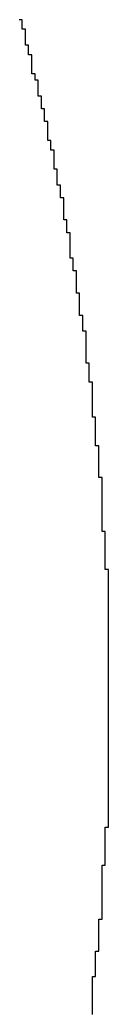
# Model space of a CAD drawing. Header units: millimetres. Extents: x -3.3 to 49.3, y -30.5 to 0.
# Drawn here: x 44.1 to 44.201, y -23.454 to -22.315 of the extents above; entities that cross this region are included whole.
import ezdxf

# ---------------------------------------------------------------- set-up
doc = ezdxf.new("R2010")
doc.units = ezdxf.units.MM
doc.layers.add('TopOverlay', color=2, linetype='Continuous')

msp = doc.modelspace()

# ---------------------------------------------------------------- linework, layer by layer
at = {"layer": 'TopOverlay'}
for p, q in [((44.1022, -22.3147), (44.0985, -22.3147)), ((44.1022, -22.3256), (44.1022, -22.3147)), ((44.1059, -22.3256), (44.1022, -22.3256)), ((44.1059, -22.344), (44.1059, -22.3256)), ((44.1095, -22.344), (44.1059, -22.344)), ((44.1095, -22.3549), (44.1095, -22.344)), ((44.1132, -22.3549), (44.1095, -22.3549)), ((44.1132, -22.3769), (44.1132, -22.3549)), ((44.1169, -22.3769), (44.1132, -22.3769)), ((44.1169, -22.3843), (44.1169, -22.3769)), ((44.1205, -22.3843), (44.1169, -22.3843)), ((44.1205, -22.4026), (44.1205, -22.3843)), ((44.1242, -22.4026), (44.1205, -22.4026)), ((44.1242, -22.4172), (44.1242, -22.4026)), ((44.1278, -22.4172), (44.1242, -22.4172)), ((44.1278, -22.4319), (44.1278, -22.4172)), ((44.1315, -22.4319), (44.1278, -22.4319)), ((44.1315, -22.4538), (44.1315, -22.4319)), ((44.1352, -22.4538), (44.1315, -22.4538)), ((44.1352, -22.4648), (44.1352, -22.4538)), ((44.1388, -22.4648), (44.1352, -22.4648)), ((44.1388, -22.4868), (44.1388, -22.4648)), ((44.1425, -22.4868), (44.1388, -22.4868)), ((44.1425, -22.5051), (44.1425, -22.4868)), ((44.1462, -22.5051), (44.1425, -22.5051)), ((44.1462, -22.5198), (44.1462, -22.5051)), ((44.1498, -22.5198), (44.1462, -22.5198)), ((44.1498, -22.5454), (44.1498, -22.5198)), ((44.1535, -22.5454), (44.1498, -22.5454)), ((44.1535, -22.5601), (44.1535, -22.5454)), ((44.1571, -22.5601), (44.1535, -22.5601)), ((44.1571, -22.5894), (44.1571, -22.5601)), ((44.1608, -22.5894), (44.1571, -22.5894)), ((44.1608, -22.604), (44.1608, -22.5894)), ((44.1645, -22.604), (44.1608, -22.604)), ((44.1645, -22.6297), (44.1645, -22.604)), ((44.1681, -22.6297), (44.1645, -22.6297)), ((44.1681, -22.6553), (44.1681, -22.6297)), ((44.1718, -22.6553), (44.1681, -22.6553)), ((44.1718, -22.6736), (44.1718, -22.6553)), ((44.1755, -22.6736), (44.1718, -22.6736)), ((44.1755, -22.7103), (44.1755, -22.6736)), ((44.1791, -22.7103), (44.1755, -22.7103)), ((44.1791, -22.7322), (44.1791, -22.7103)), ((44.1828, -22.7322), (44.1791, -22.7322)), ((44.1828, -22.7725), (44.1828, -22.7322)), ((44.1864, -22.7725), (44.1828, -22.7725)), ((44.1864, -22.8055), (44.1864, -22.7725)), ((44.1901, -22.8055), (44.1864, -22.8055)), ((44.1901, -22.8421), (44.1901, -22.8055)), ((44.1938, -22.8421), (44.1901, -22.8421)), ((44.1938, -22.9044), (44.1938, -22.8421)), ((44.1974, -22.9044), (44.1938, -22.9044)), ((44.1974, -22.9484), (44.1974, -22.9044)), ((44.2011, -22.9484), (44.1974, -22.9484)), ((44.2011, -23.2451), (44.2011, -22.9484)), ((44.1974, -23.289), (44.1974, -23.2451)), ((44.1974, -23.2451), (44.2011, -23.2451)), ((44.1938, -23.3513), (44.1938, -23.289)), ((44.1938, -23.289), (44.1974, -23.289)), ((44.1901, -23.3879), (44.1901, -23.3513)), ((44.1901, -23.3513), (44.1938, -23.3513)), ((44.1864, -23.4172), (44.1864, -23.3879)), ((44.1864, -23.3879), (44.1901, -23.3879)), ((44.1828, -23.4612), (44.1828, -23.4172)), ((44.1828, -23.4172), (44.1864, -23.4172))]:
    msp.add_line(p, q, dxfattribs=at)

doc.saveas('drawing.dxf')
